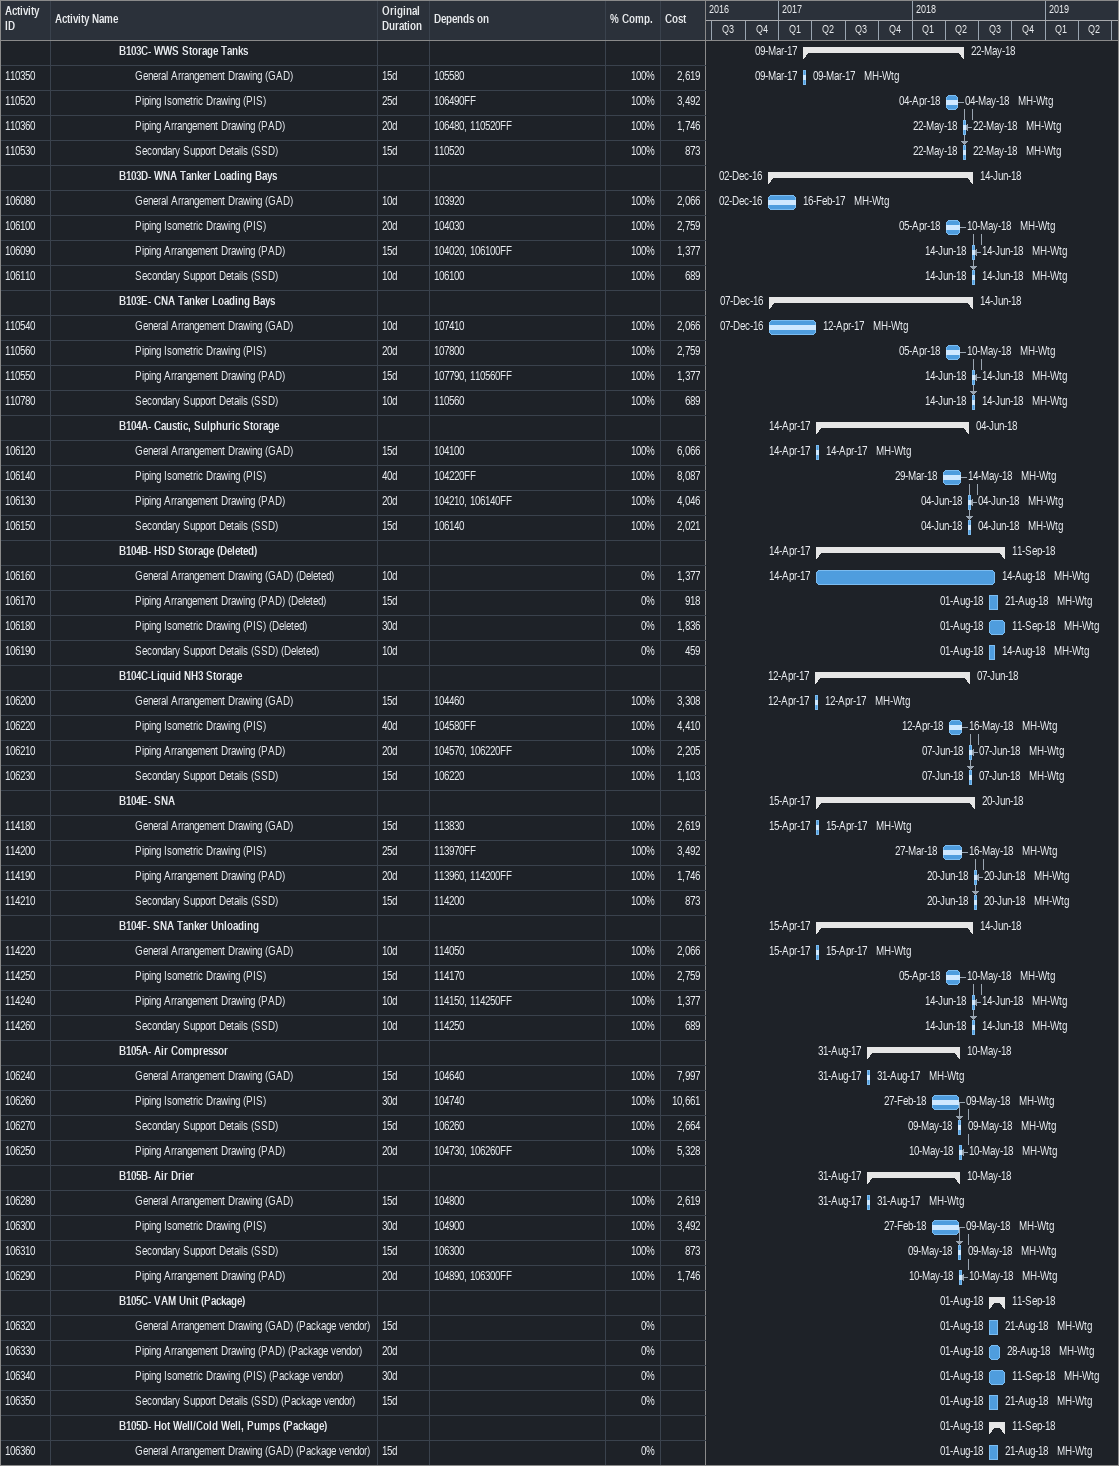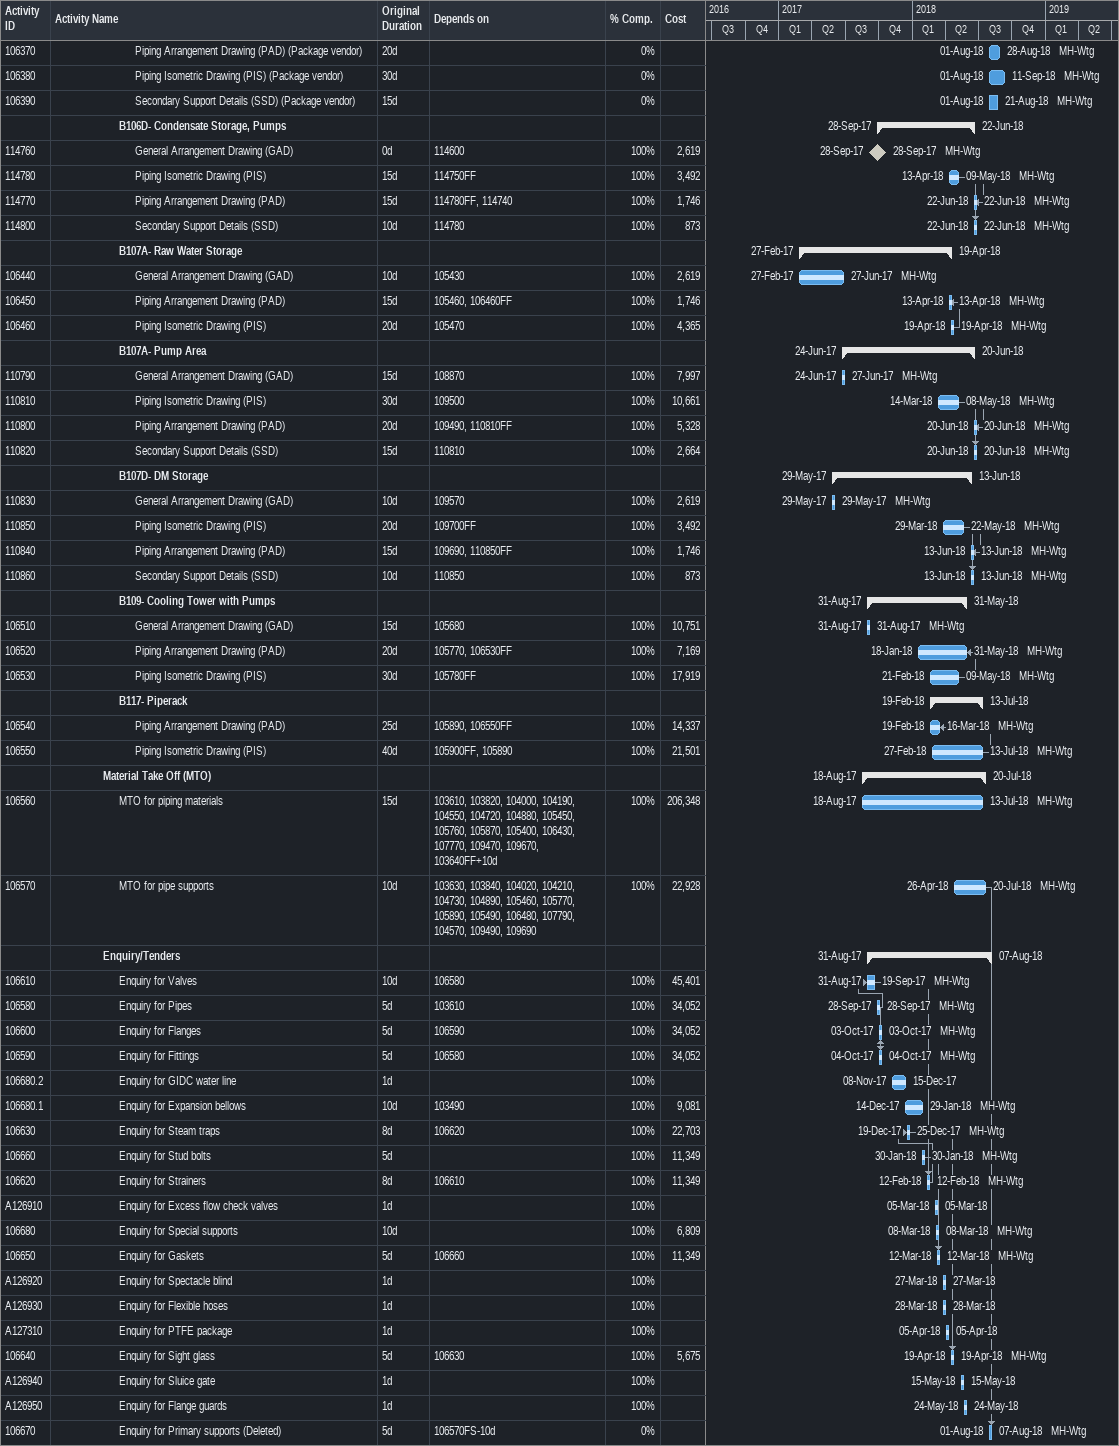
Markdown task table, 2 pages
| ID | Level | Task | Original duration | Start | Finish | Predecessors | Resources | % complete | Cost |
|---|---|---|---|---|---|---|---|---|---|
|  | 5 | **B103C- WWS Storage Tanks** |  | 2017-03-09 | 2018-05-22 |  |  |  |  |
| 110350 | 6 | General Arrangement Drawing (GAD) | 15d | 2017-03-09 | 2017-03-09 | 105580 | MH-Wtg | 100 | 2619 |
| 110520 | 6 | Piping Isometric Drawing (PIS) | 25d | 2018-04-04 | 2018-05-04 | 106490FF | MH-Wtg | 100 | 3492 |
| 110360 | 6 | Piping Arrangement Drawing (PAD) | 20d | 2018-05-22 | 2018-05-22 | 106480, 110520FF | MH-Wtg | 100 | 1746 |
| 110530 | 6 | Secondary Support Details (SSD) | 15d | 2018-05-22 | 2018-05-22 | 110520 | MH-Wtg | 100 | 873 |
|  | 5 | **B103D- WNA Tanker Loading Bays** |  | 2016-12-02 | 2018-06-14 |  |  |  |  |
| 106080 | 6 | General Arrangement Drawing (GAD) | 10d | 2016-12-02 | 2017-02-16 | 103920 | MH-Wtg | 100 | 2066 |
| 106100 | 6 | Piping Isometric Drawing (PIS) | 20d | 2018-04-05 | 2018-05-10 | 104030 | MH-Wtg | 100 | 2759 |
| 106090 | 6 | Piping Arrangement Drawing (PAD) | 15d | 2018-06-14 | 2018-06-14 | 104020, 106100FF | MH-Wtg | 100 | 1377 |
| 106110 | 6 | Secondary Support Details (SSD) | 10d | 2018-06-14 | 2018-06-14 | 106100 | MH-Wtg | 100 | 689 |
|  | 5 | **B103E- CNA Tanker Loading Bays** |  | 2016-12-07 | 2018-06-14 |  |  |  |  |
| 110540 | 6 | General Arrangement Drawing (GAD) | 10d | 2016-12-07 | 2017-04-12 | 107410 | MH-Wtg | 100 | 2066 |
| 110560 | 6 | Piping Isometric Drawing (PIS) | 20d | 2018-04-05 | 2018-05-10 | 107800 | MH-Wtg | 100 | 2759 |
| 110550 | 6 | Piping Arrangement Drawing (PAD) | 15d | 2018-06-14 | 2018-06-14 | 107790, 110560FF | MH-Wtg | 100 | 1377 |
| 110780 | 6 | Secondary Support Details (SSD) | 10d | 2018-06-14 | 2018-06-14 | 110560 | MH-Wtg | 100 | 689 |
|  | 5 | **B104A- Caustic, Sulphuric Storage** |  | 2017-04-14 | 2018-06-04 |  |  |  |  |
| 106120 | 6 | General Arrangement Drawing (GAD) | 15d | 2017-04-14 | 2017-04-14 | 104100 | MH-Wtg | 100 | 6066 |
| 106140 | 6 | Piping Isometric Drawing (PIS) | 40d | 2018-03-29 | 2018-05-14 | 104220FF | MH-Wtg | 100 | 8087 |
| 106130 | 6 | Piping Arrangement Drawing (PAD) | 20d | 2018-06-04 | 2018-06-04 | 104210, 106140FF | MH-Wtg | 100 | 4046 |
| 106150 | 6 | Secondary Support Details (SSD) | 15d | 2018-06-04 | 2018-06-04 | 106140 | MH-Wtg | 100 | 2021 |
|  | 5 | **B104B- HSD Storage (Deleted)** |  | 2017-04-14 | 2018-09-11 |  |  |  |  |
| 106160 | 6 | General Arrangement Drawing (GAD) (Deleted) | 10d | 2017-04-14 | 2018-08-14 |  | MH-Wtg | 0 | 1377 |
| 106170 | 6 | Piping Arrangement Drawing (PAD) (Deleted) | 15d | 2018-08-01 | 2018-08-21 |  | MH-Wtg | 0 | 918 |
| 106180 | 6 | Piping Isometric Drawing (PIS) (Deleted) | 30d | 2018-08-01 | 2018-09-11 |  | MH-Wtg | 0 | 1836 |
| 106190 | 6 | Secondary Support Details (SSD) (Deleted) | 10d | 2018-08-01 | 2018-08-14 |  | MH-Wtg | 0 | 459 |
|  | 5 | **B104C-Liquid NH3 Storage** |  | 2017-04-12 | 2018-06-07 |  |  |  |  |
| 106200 | 6 | General Arrangement Drawing (GAD) | 15d | 2017-04-12 | 2017-04-12 | 104460 | MH-Wtg | 100 | 3308 |
| 106220 | 6 | Piping Isometric Drawing (PIS) | 40d | 2018-04-12 | 2018-05-16 | 104580FF | MH-Wtg | 100 | 4410 |
| 106210 | 6 | Piping Arrangement Drawing (PAD) | 20d | 2018-06-07 | 2018-06-07 | 104570, 106220FF | MH-Wtg | 100 | 2205 |
| 106230 | 6 | Secondary Support Details (SSD) | 15d | 2018-06-07 | 2018-06-07 | 106220 | MH-Wtg | 100 | 1103 |
|  | 5 | **B104E- SNA** |  | 2017-04-15 | 2018-06-20 |  |  |  |  |
| 114180 | 6 | General Arrangement Drawing (GAD) | 15d | 2017-04-15 | 2017-04-15 | 113830 | MH-Wtg | 100 | 2619 |
| 114200 | 6 | Piping Isometric Drawing (PIS) | 25d | 2018-03-27 | 2018-05-16 | 113970FF | MH-Wtg | 100 | 3492 |
| 114190 | 6 | Piping Arrangement Drawing (PAD) | 20d | 2018-06-20 | 2018-06-20 | 113960, 114200FF | MH-Wtg | 100 | 1746 |
| 114210 | 6 | Secondary Support Details (SSD) | 15d | 2018-06-20 | 2018-06-20 | 114200 | MH-Wtg | 100 | 873 |
|  | 5 | **B104F- SNA Tanker Unloading** |  | 2017-04-15 | 2018-06-14 |  |  |  |  |
| 114220 | 6 | General Arrangement Drawing (GAD) | 10d | 2017-04-15 | 2017-04-15 | 114050 | MH-Wtg | 100 | 2066 |
| 114250 | 6 | Piping Isometric Drawing (PIS) | 15d | 2018-04-05 | 2018-05-10 | 114170 | MH-Wtg | 100 | 2759 |
| 114240 | 6 | Piping Arrangement Drawing (PAD) | 10d | 2018-06-14 | 2018-06-14 | 114150, 114250FF | MH-Wtg | 100 | 1377 |
| 114260 | 6 | Secondary Support Details (SSD) | 10d | 2018-06-14 | 2018-06-14 | 114250 | MH-Wtg | 100 | 689 |
|  | 5 | **B105A- Air Compressor** |  | 2017-08-31 | 2018-05-10 |  |  |  |  |
| 106240 | 6 | General Arrangement Drawing (GAD) | 15d | 2017-08-31 | 2017-08-31 | 104640 | MH-Wtg | 100 | 7997 |
| 106260 | 6 | Piping Isometric Drawing (PIS) | 30d | 2018-02-27 | 2018-05-09 | 104740 | MH-Wtg | 100 | 10661 |
| 106270 | 6 | Secondary Support Details (SSD) | 15d | 2018-05-09 | 2018-05-09 | 106260 | MH-Wtg | 100 | 2664 |
| 106250 | 6 | Piping Arrangement Drawing (PAD) | 20d | 2018-05-10 | 2018-05-10 | 104730, 106260FF | MH-Wtg | 100 | 5328 |
|  | 5 | **B105B- Air Drier** |  | 2017-08-31 | 2018-05-10 |  |  |  |  |
| 106280 | 6 | General Arrangement Drawing (GAD) | 15d | 2017-08-31 | 2017-08-31 | 104800 | MH-Wtg | 100 | 2619 |
| 106300 | 6 | Piping Isometric Drawing (PIS) | 30d | 2018-02-27 | 2018-05-09 | 104900 | MH-Wtg | 100 | 3492 |
| 106310 | 6 | Secondary Support Details (SSD) | 15d | 2018-05-09 | 2018-05-09 | 106300 | MH-Wtg | 100 | 873 |
| 106290 | 6 | Piping Arrangement Drawing (PAD) | 20d | 2018-05-10 | 2018-05-10 | 104890, 106300FF | MH-Wtg | 100 | 1746 |
|  | 5 | **B105C- VAM Unit (Package)** |  | 2018-08-01 | 2018-09-11 |  |  |  |  |
| 106320 | 6 | General Arrangement Drawing (GAD) (Package vendor) | 15d | 2018-08-01 | 2018-08-21 |  | MH-Wtg | 0 |  |
| 106330 | 6 | Piping Arrangement Drawing (PAD) (Package vendor) | 20d | 2018-08-01 | 2018-08-28 |  | MH-Wtg | 0 |  |
| 106340 | 6 | Piping Isometric Drawing (PIS) (Package vendor) | 30d | 2018-08-01 | 2018-09-11 |  | MH-Wtg | 0 |  |
| 106350 | 6 | Secondary Support Details (SSD) (Package vendor) | 15d | 2018-08-01 | 2018-08-21 |  | MH-Wtg | 0 |  |
|  | 5 | **B105D- Hot Well/Cold Well, Pumps (Package)** |  | 2018-08-01 | 2018-09-11 |  |  |  |  |
| 106360 | 6 | General Arrangement Drawing (GAD) (Package vendor) | 15d | 2018-08-01 | 2018-08-21 |  | MH-Wtg | 0 |  |
| 106370 | 6 | Piping Arrangement Drawing (PAD) (Package vendor) | 20d | 2018-08-01 | 2018-08-28 |  | MH-Wtg | 0 |  |
| 106380 | 6 | Piping Isometric Drawing (PIS) (Package vendor) | 30d | 2018-08-01 | 2018-09-11 |  | MH-Wtg | 0 |  |
| 106390 | 6 | Secondary Support Details (SSD) (Package vendor) | 15d | 2018-08-01 | 2018-08-21 |  | MH-Wtg | 0 |  |
|  | 5 | **B106D- Condensate Storage, Pumps** |  | 2017-09-28 | 2018-06-22 |  |  |  |  |
| 114760 | 6 | General Arrangement Drawing (GAD) | 0d | 2017-09-28 | 2017-09-28 | 114600 | MH-Wtg | 100 | 2619 |
| 114780 | 6 | Piping Isometric Drawing (PIS) | 15d | 2018-04-13 | 2018-05-09 | 114750FF | MH-Wtg | 100 | 3492 |
| 114770 | 6 | Piping Arrangement Drawing (PAD) | 15d | 2018-06-22 | 2018-06-22 | 114780FF, 114740 | MH-Wtg | 100 | 1746 |
| 114800 | 6 | Secondary Support Details (SSD) | 10d | 2018-06-22 | 2018-06-22 | 114780 | MH-Wtg | 100 | 873 |
|  | 5 | **B107A- Raw Water Storage** |  | 2017-02-27 | 2018-04-19 |  |  |  |  |
| 106440 | 6 | General Arrangement Drawing (GAD) | 10d | 2017-02-27 | 2017-06-27 | 105430 | MH-Wtg | 100 | 2619 |
| 106450 | 6 | Piping Arrangement Drawing (PAD) | 15d | 2018-04-13 | 2018-04-13 | 105460, 106460FF | MH-Wtg | 100 | 1746 |
| 106460 | 6 | Piping Isometric Drawing (PIS) | 20d | 2018-04-19 | 2018-04-19 | 105470 | MH-Wtg | 100 | 4365 |
|  | 5 | **B107A- Pump Area** |  | 2017-06-24 | 2018-06-20 |  |  |  |  |
| 110790 | 6 | General Arrangement Drawing (GAD) | 15d | 2017-06-24 | 2017-06-27 | 108870 | MH-Wtg | 100 | 7997 |
| 110810 | 6 | Piping Isometric Drawing (PIS) | 30d | 2018-03-14 | 2018-05-08 | 109500 | MH-Wtg | 100 | 10661 |
| 110800 | 6 | Piping Arrangement Drawing (PAD) | 20d | 2018-06-20 | 2018-06-20 | 109490, 110810FF | MH-Wtg | 100 | 5328 |
| 110820 | 6 | Secondary Support Details (SSD) | 15d | 2018-06-20 | 2018-06-20 | 110810 | MH-Wtg | 100 | 2664 |
|  | 5 | **B107D- DM Storage** |  | 2017-05-29 | 2018-06-13 |  |  |  |  |
| 110830 | 6 | General Arrangement Drawing (GAD) | 10d | 2017-05-29 | 2017-05-29 | 109570 | MH-Wtg | 100 | 2619 |
| 110850 | 6 | Piping Isometric Drawing (PIS) | 20d | 2018-03-29 | 2018-05-22 | 109700FF | MH-Wtg | 100 | 3492 |
| 110840 | 6 | Piping Arrangement Drawing (PAD) | 15d | 2018-06-13 | 2018-06-13 | 109690, 110850FF | MH-Wtg | 100 | 1746 |
| 110860 | 6 | Secondary Support Details (SSD) | 10d | 2018-06-13 | 2018-06-13 | 110850 | MH-Wtg | 100 | 873 |
|  | 5 | **B109- Cooling Tower with Pumps** |  | 2017-08-31 | 2018-05-31 |  |  |  |  |
| 106510 | 6 | General Arrangement Drawing (GAD) | 15d | 2017-08-31 | 2017-08-31 | 105680 | MH-Wtg | 100 | 10751 |
| 106520 | 6 | Piping Arrangement Drawing (PAD) | 20d | 2018-01-18 | 2018-05-31 | 105770, 106530FF | MH-Wtg | 100 | 7169 |
| 106530 | 6 | Piping Isometric Drawing (PIS) | 30d | 2018-02-21 | 2018-05-09 | 105780FF | MH-Wtg | 100 | 17919 |
|  | 5 | **B117- Piperack** |  | 2018-02-19 | 2018-07-13 |  |  |  |  |
| 106540 | 6 | Piping Arrangement Drawing (PAD) | 25d | 2018-02-19 | 2018-03-16 | 105890, 106550FF | MH-Wtg | 100 | 14337 |
| 106550 | 6 | Piping Isometric Drawing (PIS) | 40d | 2018-02-27 | 2018-07-13 | 105900FF, 105890 | MH-Wtg | 100 | 21501 |
|  | 4 | **Material Take Off (MTO)** |  | 2017-08-18 | 2018-07-20 |  |  |  |  |
| 106560 | 5 | MTO for piping materials | 15d | 2017-08-18 | 2018-07-13 | 103610, 103820, 104000, 104190, 104550, 104720, 104880, 105450, 105760, 105870, 105400, 106430, 107770, 109470, 109670, 103640FF+10d | MH-Wtg | 100 | 206348 |
| 106570 | 5 | MTO for pipe supports | 10d | 2018-04-26 | 2018-07-20 | 103630, 103840, 104020, 104210, 104730, 104890, 105460, 105770, 105890, 105490, 106480, 107790, 104570, 109490, 109690 | MH-Wtg | 100 | 22928 |
|  | 4 | **Enquiry/Tenders** |  | 2017-08-31 | 2018-08-07 |  |  |  |  |
| 106610 | 5 | Enquiry for Valves | 10d | 2017-08-31 | 2017-09-19 | 106580 | MH-Wtg | 100 | 45401 |
| 106580 | 5 | Enquiry for Pipes | 5d | 2017-09-28 | 2017-09-28 | 103610 | MH-Wtg | 100 | 34052 |
| 106600 | 5 | Enquiry for Flanges | 5d | 2017-10-03 | 2017-10-03 | 106590 | MH-Wtg | 100 | 34052 |
| 106590 | 5 | Enquiry for Fittings | 5d | 2017-10-04 | 2017-10-04 | 106580 | MH-Wtg | 100 | 34052 |
| 106680.2 | 5 | Enquiry for GIDC water line | 1d | 2017-11-08 | 2017-12-15 |  |  | 100 |  |
| 106680.1 | 5 | Enquiry for Expansion bellows | 10d | 2017-12-14 | 2018-01-29 | 103490 | MH-Wtg | 100 | 9081 |
| 106630 | 5 | Enquiry for Steam traps | 8d | 2017-12-19 | 2017-12-25 | 106620 | MH-Wtg | 100 | 22703 |
| 106660 | 5 | Enquiry for Stud bolts | 5d | 2018-01-30 | 2018-01-30 |  | MH-Wtg | 100 | 11349 |
| 106620 | 5 | Enquiry for Strainers | 8d | 2018-02-12 | 2018-02-12 | 106610 | MH-Wtg | 100 | 11349 |
| A126910 | 5 | Enquiry for Excess flow check valves | 1d | 2018-03-05 | 2018-03-05 |  |  | 100 |  |
| 106680 | 5 | Enquiry for Special supports | 10d | 2018-03-08 | 2018-03-08 |  | MH-Wtg | 100 | 6809 |
| 106650 | 5 | Enquiry for Gaskets | 5d | 2018-03-12 | 2018-03-12 | 106660 | MH-Wtg | 100 | 11349 |
| A126920 | 5 | Enquiry for Spectacle blind | 1d | 2018-03-27 | 2018-03-27 |  |  | 100 |  |
| A126930 | 5 | Enquiry for Flexible hoses | 1d | 2018-03-28 | 2018-03-28 |  |  | 100 |  |
| A127310 | 5 | Enquiry for PTFE package | 1d | 2018-04-05 | 2018-04-05 |  |  | 100 |  |
| 106640 | 5 | Enquiry for Sight glass | 5d | 2018-04-19 | 2018-04-19 | 106630 | MH-Wtg | 100 | 5675 |
| A126940 | 5 | Enquiry for Sluice gate | 1d | 2018-05-15 | 2018-05-15 |  |  | 100 |  |
| A126950 | 5 | Enquiry for Flange guards | 1d | 2018-05-24 | 2018-05-24 |  |  | 100 |  |
| 106670 | 5 | Enquiry for Primary supports (Deleted) | 5d | 2018-08-01 | 2018-08-07 | 106570FS-10d | MH-Wtg | 0 |  |
